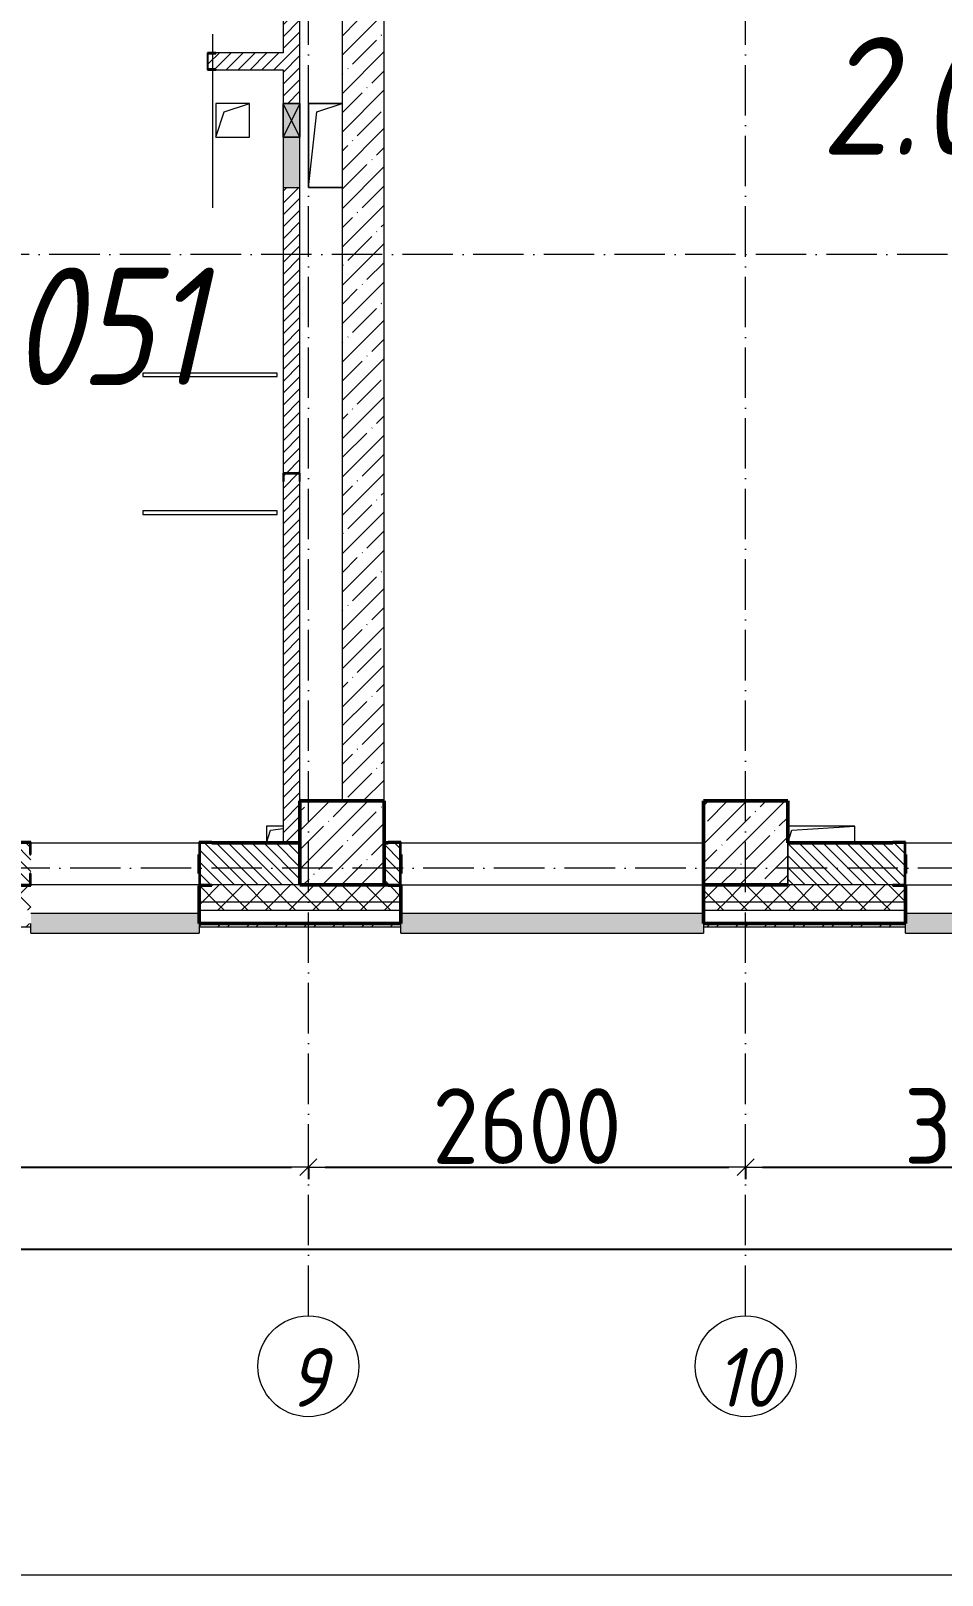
# Model space of a CAD drawing. Header units: millimetres. Extents: x -12989 to 629078, y -109036 to 555275.
# Drawn here: x 56060 to 61478, y 57688 to 66876 of the extents above; entities that cross this region are included whole.
import ezdxf

# ---------------------------------------------------------------- set-up
doc = ezdxf.new("R2010")
doc.units = ezdxf.units.MM
doc.linetypes.add('200_ШТРИХ_ш1п0_6_', pattern=[160, 100, -60])
doc.linetypes.add('50_200_ШТРИХ_1Т_ш5_п1_п1_', pattern=[700, 500, -100, 0, -100])
for name, color, linetype, lineweight in [('A-____-____-DIMS', 7, 'Continuous', 9), ('A-DETL-GENF-OTLN', 7, 'Continuous', 9), ('A-FLOR-____-OTLN', 7, 'Continuous', 9), ('A-GENM-____-MCUT', 7, 'Continuous', 25), ('A-GENM-____-OTLN', 7, 'Continuous', 9), ('A-GENM-____-OTLN-1', 7, 'Continuous', 25), ('A-GLAZ-____-OTLN', 7, 'Continuous', 9), ('A-WALL-____-MCUT-1', 7, 'Continuous', 9), ('A-WALL-____-MCUT-2', 7, 'Continuous', 50), ('A-WALL-____-MCUT-3', 7, 'Continuous', 9), ('A-WALL-____-OTLN', 7, 'Continuous', 9), ('A-WALL-____-PATT-1', 7, 'Continuous', 9), ('A-WALL-FNSH-MCUT-1', 7, 'Continuous', 9), ('S-COLS-____-MCUT', 7, 'Continuous', 50), ('S-COLS-____-OTLN', 7, 'Continuous', 9), ('S-GRID-____-IDEN', 7, 'Continuous', 9), ('S-GRID-____-OTLN-1', 7, '50_200_ШТРИХ_1Т_ш5_п1_п1_', 9), ('Марки помещений', 7, 'Continuous', 9)]:
    doc.layers.add(name, color=color, linetype=linetype, lineweight=lineweight)
for name, color, linetype, lineweight, true_color in [('A-DETL-GENF-OTLN-4', 9, '200_ШТРИХ_ш1п0_6_', 9, 0x808080), ('A-DETL-GENF-OTLN-5', 7, 'Continuous', 5, 0xc0c0c0), ('A-GLAZ-____-OTLN-1', 7, 'Continuous', 9, 0xc0c0c0)]:
    doc.layers.add(name, color=color, linetype=linetype, lineweight=lineweight, true_color=true_color)
doc.styles.add('ISOCPEUR_I', font='isocpeui.ttf', dxfattribs={"width": 0.9, "height": 2.5})
doc.styles.add('ISOCPEUR_I_3', font='isocpeui.ttf', dxfattribs={"width": 0.85, "height": 2.2})
doc.styles.add('СПДС', font='isocpeur.ttf', dxfattribs={"width": 0.9})
doc.dimstyles.new('Размера А3', dxfattribs={"dimtxt": 200, "dimasz": 100, "dimexe": 70, "dimexo": 100, "dimgap": 20, "dimtad": 1, "dimdec": 0, "dimrnd": 10, "dimzin": 0, "dimdsep": 46, "dimtxsty": 'СПДС', "dimblk": 'ARROWHEAD_6', "dimcen": 1, "dimclrd": 256, "dimclre": 256, "dimclrt": 256, "dimazin": 0, "dimtfac": 1, "dimtdec": 0, "dimtmove": 2, "dimatfit": 3, "dimfxl": 1, "dimtolj": 1, "dimtzin": 0, "dimarcsym": 0})
pattern_1 = [(45, (43259.71, 63713.66), (-114.0493, 114.0493), []), (45, (43373.76, 63713.66), (-114.0493, 114.0493), [201.612, -40.322, 3.353, -36.97])]
pattern_2 = [(45, (43259.71, 63713.66), (-70.71068, 70.71068), []), (135, (43259.71, 63713.66), (-70.71068, -70.71068), [])]
pattern_3 = [(135, (43259.71, 63713.66), (-35.35534, -35.35534), [])]
pattern_4 = [(45, (43259.71, 63713.66), (-35.35534, 35.35534), [])]

# ---------------------------------------------------------------- blocks, each defined once
blk = doc.blocks.new('BSC_Колонна _Прямоугольная - 500х500-V130-АР1_План отверстий 2 этажа в осях 1-64_А-ГГ')
at = {"layer": 'S-COLS-____-OTLN'}
h = blk.add_hatch(dxfattribs=at)
h.set_pattern_fill('FP_160', color=256, style=0, pattern_type=2)
h.set_pattern_definition([(45, (-14650, 1668.96), (-114.0493, 114.0493), []), (45, (-14535.95, 1668.96), (-114.0493, 114.0493), [201.612, -40.322, 3.353, -36.97])])
h.paths.add_polyline_path([(-250, -250), (250, -250), (250, 250), (-250, 250), (-250, -175.1)], flags=0)
at = {"layer": 'S-COLS-____-MCUT'}
for p, q in [((250, 250), (-250, 250)), ((-250, 250), (-250, -250)), ((250, -250), (250, 250)), ((-250, -250), (250, -250))]:
    blk.add_line(p, q, dxfattribs=at)
blk = doc.blocks.new('Фахверк_СКБ_Уголок - 250_2700-27497298-АР1_План отверстий 2 этажа в осях 1-64_А-ГГ')
at = {"layer": 'A-GENM-____-MCUT'}
for p, q in [((200, 181), (125, 181)), ((125, 181), (125, 106)), ((125, 106), (131, 106)), ((131, 106), (131, 175)), ((131, 175), (200, 175)), ((200, 175), (200, 181)), ((131, -6), (125, -6)), ((125, -6), (125, -81)), ((125, -81), (200, -81)), ((131, -75), (131, -6)), ((200, -75), (131, -75)), ((200, -81), (200, -75))]:
    blk.add_line(p, q, dxfattribs=at)
blk = doc.blocks.new('Фахверк_СКБ_Уголок - 250_2700_1-27501432-АР1_План отверстий 2 этажа в осях 1-64_А-ГГ')
at = {"layer": 'A-GENM-____-MCUT'}
for p, q in [((200, 181), (125, 181)), ((125, 181), (125, 106)), ((125, 106), (131, 106)), ((131, 106), (131, 175)), ((131, 175), (200, 175)), ((200, 175), (200, 181)), ((131, -6), (125, -6)), ((125, -6), (125, -81)), ((125, -81), (200, -81)), ((131, -75), (131, -6)), ((200, -75), (131, -75)), ((200, -81), (200, -75))]:
    blk.add_line(p, q, dxfattribs=at)
blk = doc.blocks.new('154_Фахверк_СКБ_Швеллер - Тип_100_3960-28331862-АР1_План отверстий 2 этажа в осях 1-64_А-ГГ')
at = {"layer": 'A-GENM-____-MCUT'}
for p, q in [((175, 50), (125, 50)), ((125, 50), (125, -50)), ((128, 47), (175, 47)), ((128, -47), (128, 47)), ((175, 47), (175, 50)), ((125, -50), (175, -50)), ((175, -47), (128, -47)), ((175, -50), (175, -47))]:
    blk.add_line(p, q, dxfattribs=at)
blk = doc.blocks.new('AR_Отверстие Ниша - Лючок-32406028-АР1_План отверстий 2 этажа в осях 1-64_А-ГГ')
at = {"layer": 'A-GLAZ-____-OTLN'}
blk.add_hatch(color=256, dxfattribs=at).paths.add_polyline_path([(250, 50), (-50, 50), (-50, -50), (250, -50)], flags=0)
for p, q in [((250, 50), (-50, 50)), ((250, -50), (250, 50)), ((-50, -50), (250, -50))]:
    blk.add_line(p, q, dxfattribs=at)
blk = doc.blocks.new('AR_Отверстие прямоугольное _в стене_ - AR_Отверстие прямоугольное _в стене__ВК-32405997-АР1_План отверстий 2 этажа в осях 1-64_А-ГГ')
at = {"layer": 'A-GLAZ-____-OTLN'}
blk.add_hatch(color=256, dxfattribs=at).paths.add_polyline_path([(100, 50), (-100, 50), (-100, -50), (100, -50)], flags=0)
at = {"layer": 'A-DETL-GENF-OTLN'}
for p, q in [((-100, -50), (-100, 50)), ((-100, 50), (100, 50)), ((100, 50), (-100, -50)), ((-100, 50), (100, -50)), ((100, 50), (-100, 50)), ((-100, 50), (-100, -50)), ((100, 50), (100, -50)), ((100, -50), (100, 50)), ((100, -50), (-100, -50)), ((-100, -50), (100, -50))]:
    blk.add_line(p, q, dxfattribs=at)
blk = doc.blocks.new('AR_Отверстие прямоугольное _в плите_ - AR_Отверстие прямоугольное _в плите_-30459207-АР1_План отверстий 2 этажа в осях 1-64_А-ГГ')
at = {"layer": 'A-GENM-____-OTLN'}
for p, q in [((100, 100), (-100, 100)), ((-100, 100), (-100, -100)), ((-50, 50), (100, 100)), ((100, -100), (100, 100)), ((-100, -100), (-50, 50)), ((-100, -100), (100, -100))]:
    blk.add_line(p, q, dxfattribs=at)
blk = doc.blocks.new('AR_Отверстие прямоугольное _в плите_ - AR_Отверстие прямоугольное _в плите_-V152-АР1_План отверстий 2 этажа в осях 1-64_А-ГГ')
at = {"layer": 'A-GENM-____-OTLN'}
for p, q in [((100, 250), (-100, 250)), ((-100, 250), (-100, -250)), ((-100, -250), (-50, 200)), ((-50, 200), (100, 250)), ((-100, -250), (100, -250))]:
    blk.add_line(p, q, dxfattribs=at)
blk = doc.blocks.new('AR_Отверстие прямоугольное _в плите_ - AR_Отверстие прямоугольное _в плите_-V160-АР1_План отверстий 2 этажа в осях 1-64_А-ГГ')
at = {"layer": 'A-GENM-____-OTLN'}
for p, q in [((0, 50), (-100, 50)), ((-100, 50), (-100, -50)), ((-100, -50), (-75, 25)), ((-75, 25), (0, 35.7))]:
    blk.add_line(p, q, dxfattribs=at)
blk = doc.blocks.new('AR_Отверстие прямоугольное _в плите_ - AR_Отверстие прямоугольное _в плите_-30511394-АР1_План отверстий 2 этажа в осях 1-64_А-ГГ')
at = {"layer": 'A-GENM-____-OTLN'}
for p, q in [((200, 50), (-200, 50)), ((-200, -50), (-175, 25)), ((-175, 25), (200, 50)), ((200, -50), (200, 50))]:
    blk.add_line(p, q, dxfattribs=at)
blk = doc.blocks.new('Отлив_СКБ - Отлив витража_120_НВФ-V194-АР1_План отверстий 2 этажа в осях 1-64_А-ГГ')
at = {"layer": 'A-GLAZ-____-OTLN-1'}
for points in [[(1800, -2), (1800, 0), (0, 0), (0, -2), (1544.5, -2)], [(1544.5, -120), (1800, -120), (1800, -2), (0, -2), (0, -120)]]:
    blk.add_hatch(color=256, dxfattribs=at).paths.add_polyline_path(points, flags=0)
at = {"layer": 'A-GLAZ-____-OTLN'}
for p, q in [((0, 0), (1800, 0)), ((1800, -2), (0, -2)), ((0, -120), (0, -83)), ((1800, -83), (1800, -120)), ((0, -120), (1800, -120))]:
    blk.add_line(p, q, dxfattribs=at)
blk = doc.blocks.new('Отлив_СКБ - Отлив витража_120_НВФ-31885283-АР1_План отверстий 2 этажа в осях 1-64_А-ГГ')
at = {"layer": 'A-GLAZ-____-OTLN-1'}
for points in [[(0, -2), (1000, -2), (1000, 0), (0, 0)], [(0, -120), (1000, -120), (1000, -2), (0, -2), (0, -85.5)]]:
    blk.add_hatch(color=256, dxfattribs=at).paths.add_polyline_path(points, flags=0)
at = {"layer": 'A-GLAZ-____-OTLN'}
for p, q in [((0, 0), (1000, 0)), ((1000, -2), (0, -2)), ((0, -120), (0, -83)), ((1000, -83), (1000, -120)), ((0, -120), (1000, -120))]:
    blk.add_line(p, q, dxfattribs=at)
blk = doc.blocks.new('DET_L_Имитация разреза_ISO2-5 - Влево-29864020-АР1_План отверстий 2 этажа в осях 1-64_А-ГГ')
at = {"layer": 'A-DETL-GENF-OTLN-5'}
blk.add_line((143.1, 0), (1176.9, 0), dxfattribs=at)
blk = doc.blocks.new('Ось сетки - Круг_Ø6_00__ISO-2_5_0_9K_-25732049-АР1_План отверстий 2 этажа в осях 1-64_А-ГГ')
at = {"layer": 'S-GRID-____-IDEN'}
blk.add_circle((0, 0), 3, dxfattribs=at)
blk = doc.blocks.new('ARROWHEAD_6')
at = {"color": 0, "linetype": 'Continuous'}
for p, q in [((0, 0), (-1, 0)), ((-0.5, -0.5), (0.5, 0.5))]:
    blk.add_line(p, q, dxfattribs=at)
blk = doc.blocks.new('*D2664')
at = {"layer": 'A-____-____-DIMS', "lineweight": -2, "transparency": 16777216}
for p, q in [((-5741.7, 455423.5), (-5741.7, 455347.4)), ((-5641.7, 455417.4), (-1241.7, 455417.4)), ((-1141.7, 455423.5), (-1141.7, 455347.4))]:
    blk.add_line(p, q, dxfattribs=at)
at = {"layer": 'Defpoints', "color": 0, "transparency": 16777216}
for p in [(-5741.7, 455523.5), (-1141.7, 455523.5), (-1141.7, 455417.4)]:
    blk.add_point(p, dxfattribs=at)
at = {"layer": 'A-____-____-DIMS', "lineweight": -2, "transparency": 16777216, "xscale": 100, "yscale": 100, "zscale": 100, "rotation": 180}
blk.add_blockref('ARROWHEAD_6', (-5741.7, 455417.4), dxfattribs=at)
at = {"layer": 'A-____-____-DIMS', "lineweight": -2, "transparency": 16777216, "xscale": 100, "yscale": 100, "zscale": 100}
blk.add_blockref('ARROWHEAD_6', (-1141.7, 455417.4), dxfattribs=at)
at = {"layer": 'A-____-____-DIMS', "transparency": 16777216, "insert": (-3441.7, 455662.4), "char_height": 450, "attachment_point": 5, "style": 'СПДС'}
blk.add_mtext('\\A1;4600', dxfattribs=at)
blk = doc.blocks.new('*D2665')
at = {"layer": 'A-____-____-DIMS', "lineweight": -2, "transparency": 16777216}
for p, q in [((-1141.7, 455423.5), (-1141.7, 455347.4)), ((-1041.7, 455417.4), (1358.3, 455417.4)), ((1458.3, 455423.5), (1458.3, 455347.4))]:
    blk.add_line(p, q, dxfattribs=at)
at = {"layer": 'Defpoints', "color": 0, "transparency": 16777216}
for p in [(-1141.7, 455523.5), (1458.3, 455523.5), (1458.3, 455417.4)]:
    blk.add_point(p, dxfattribs=at)
at = {"layer": 'A-____-____-DIMS', "lineweight": -2, "transparency": 16777216, "xscale": 100, "yscale": 100, "zscale": 100, "rotation": 180}
blk.add_blockref('ARROWHEAD_6', (-1141.7, 455417.4), dxfattribs=at)
at = {"layer": 'A-____-____-DIMS', "lineweight": -2, "transparency": 16777216, "xscale": 100, "yscale": 100, "zscale": 100}
blk.add_blockref('ARROWHEAD_6', (1458.3, 455417.4), dxfattribs=at)
at = {"layer": 'A-____-____-DIMS', "transparency": 16777216, "insert": (158.3, 455662.4), "char_height": 450, "attachment_point": 5, "style": 'СПДС'}
blk.add_mtext('\\A1;2600', dxfattribs=at)
blk = doc.blocks.new('*D2666')
at = {"layer": 'A-____-____-DIMS', "lineweight": -2, "transparency": 16777216}
for p, q in [((1458.3, 455423.5), (1458.3, 455347.4)), ((1558.3, 455417.4), (4358.3, 455417.4)), ((4458.3, 455423.5), (4458.3, 455347.4))]:
    blk.add_line(p, q, dxfattribs=at)
at = {"layer": 'Defpoints', "color": 0, "transparency": 16777216}
for p in [(1458.3, 455523.5), (4458.3, 455523.5), (4458.3, 455417.4)]:
    blk.add_point(p, dxfattribs=at)
at = {"layer": 'A-____-____-DIMS', "lineweight": -2, "transparency": 16777216, "xscale": 100, "yscale": 100, "zscale": 100, "rotation": 180}
blk.add_blockref('ARROWHEAD_6', (1458.3, 455417.4), dxfattribs=at)
at = {"layer": 'A-____-____-DIMS', "lineweight": -2, "transparency": 16777216, "xscale": 100, "yscale": 100, "zscale": 100}
blk.add_blockref('ARROWHEAD_6', (4458.3, 455417.4), dxfattribs=at)
at = {"layer": 'A-____-____-DIMS', "transparency": 16777216, "insert": (2958.3, 455662.4), "char_height": 450, "attachment_point": 5, "style": 'СПДС'}
blk.add_mtext('\\A1;3000', dxfattribs=at)
blk = doc.blocks.new('*D2691')
at = {"layer": 'A-____-____-DIMS', "lineweight": -2, "transparency": 16777216}
for p, q in [((-17941.7, 454935.3), (-17941.7, 454859.2)), ((-17841.7, 454929.2), (85458.3, 454929.2)), ((85558.3, 454935.3), (85558.3, 454859.2))]:
    blk.add_line(p, q, dxfattribs=at)
at = {"layer": 'Defpoints', "color": 0, "transparency": 16777216}
for p in [(-17941.7, 455035.3), (85558.3, 455035.3), (85558.3, 454929.2)]:
    blk.add_point(p, dxfattribs=at)
at = {"layer": 'A-____-____-DIMS', "lineweight": -2, "transparency": 16777216, "xscale": 100, "yscale": 100, "zscale": 100, "rotation": 180}
blk.add_blockref('ARROWHEAD_6', (-17941.7, 454929.2), dxfattribs=at)
at = {"layer": 'A-____-____-DIMS', "lineweight": -2, "transparency": 16777216, "xscale": 100, "yscale": 100, "zscale": 100}
blk.add_blockref('ARROWHEAD_6', (85558.3, 454929.2), dxfattribs=at)
at = {"layer": 'A-____-____-DIMS', "transparency": 16777216, "insert": (33808.3, 455174.2), "char_height": 450, "attachment_point": 5, "style": 'СПДС'}
blk.add_mtext('\\A1;103500', dxfattribs=at)
blk = doc.blocks.new('2этаж')
at = {"layer": 'S-GRID-____-OTLN-1', "color": 251, "ltscale": 0.6, "true_color": 0x636466}
for p, q in [((-1141.7, 454533.3), (-1141.7, 508896.9)), ((1458.3, 454533.3), (1458.3, 508896.9)), ((88359, 460847), (-20260.4, 460847)), ((88482.7, 457197), (-20260.4, 457197))]:
    blk.add_line(p, q, dxfattribs=at)
at = {"layer": 'S-GRID-____-IDEN', "char_height": 350, "attachment_point": 1, "style": 'ISOCPEUR_I'}
for s, insert, width in [('\\fISOCPEUR|b0|i1|c204|p34|;\\W.9;9', (-1263.3, 454342.1), 202.025), ('10', (1277.3, 454342.1), 346.329)]:
    blk.add_mtext(s, dxfattribs=dict(at, insert=insert, width=width))
at = {"layer": 'A-____-____-DIMS'}
for base, p1, p2, picture, middle in [((-1141.7, 455417.4), (-5741.7, 455523.5), (-1141.7, 455523.5), '*D2664', (-3441.7, 455662.4)), ((1458.3, 455417.4), (-1141.7, 455523.5), (1458.3, 455523.5), '*D2665', (158.3, 455662.4)), ((4458.3, 455417.4), (1458.3, 455523.5), (4458.3, 455523.5), '*D2666', (2958.3, 455662.4)), ((85558.3, 454929.2), (-17941.7, 455035.3), (85558.3, 455035.3), '*D2691', (33808.3, 455174.2))]:
    dim = blk.add_linear_dim(base=base, p1=p1, p2=p2, dimstyle='Размера А3', override={"dimtxt": 450}, dxfattribs=at)
    dim.commit()
    dim.dimension.update_dxf_attribs({"geometry": picture, "text_midpoint": middle})

msp = doc.modelspace()

# ---------------------------------------------------------------- hatches: boundary and pattern name
at = {"layer": 'A-WALL-____-PATT-1'}
h = msp.add_hatch(dxfattribs=at)
h.set_pattern_fill('FP_5', color=256, style=0, pattern_type=2)
h.set_pattern_definition(pattern_4)
h.paths.add_polyline_path([(57559.7115, 62044.7006), (57659.7115, 62044.7006), (57659.7115, 64194.7006), (57656.7115, 64194.7006), (57656.7115, 64241.7006), (57562.7115, 64241.7006), (57562.7115, 64194.7006), (57559.7115, 64194.7006), (57559.7115, 62294.7006)], flags=0)
h.paths.add_polyline_path([(57659.7115, 64244.7006), (57659.7115, 65944.7006), (57559.7115, 65944.7006), (57559.7115, 64244.7006), (57656.7115, 64244.7006)], flags=0)
h.paths.add_polyline_path([(57659.7115, 66444.7006), (57659.7115, 68044.7006), (57559.7115, 68044.7006), (57559.7115, 66444.7006), (57564.0593, 66444.7006)], flags=0)
h.paths.add_polyline_path([(57613.9488, 68244.7006), (57659.7115, 68244.7006), (57659.7115, 68694.7006), (57559.7115, 68694.7006), (57559.7115, 68244.7006), (57612.343, 68244.7006)], flags=0)
h.paths.add_polyline_path([(57659.7115, 68994.7006), (57659.7115, 69594.7006), (57559.7115, 69594.7006), (57559.7115, 68994.7006), (57639.3725, 68994.7006)], flags=0)
h = msp.add_hatch(dxfattribs=at)
h.set_pattern_fill('FP_25', color=256, style=0, pattern_type=2)
h.set_pattern_definition(pattern_1)
h.paths.add_polyline_path([(57909.7115, 62294.7006), (58159.7115, 62294.7006), (58159.7115, 69294.7006), (57909.7115, 69294.7006), (57909.7115, 62729.5792)], flags=0)
h = msp.add_hatch(dxfattribs=at)
h.set_pattern_fill('FP_5', color=256, style=0, pattern_type=2)
h.set_pattern_definition(pattern_4)
h.paths.add_polyline_path([(57559.7115, 66644.7006), (57559.7115, 66744.7006), (57159.7115, 66744.7006), (57159.7115, 66741.7006), (57112.7115, 66741.7006), (57112.7115, 66647.7006), (57159.7115, 66647.7006), (57159.7115, 66644.7006), (57385.7362, 66644.7006)], flags=0)
h = msp.add_hatch(dxfattribs=at)
h.set_pattern_fill('FP_6', color=256, style=0, pattern_type=2)
h.set_pattern_definition(pattern_3)
h.paths.add_polyline_path([(55984.7115, 61794.7006), (56053.7115, 61795.4901), (56053.7115, 61863.7006), (56059.7115, 61863.7006), (56059.7115, 61975.7006), (56053.7115, 61975.7006), (56053.7115, 62044.7006), (54159.7115, 62044.7006), (54159.7115, 61794.7006), (55618.2719, 61794.7006)], flags=0)
h.paths.add_polyline_path([(57134.7115, 61794.7006), (57659.7115, 61794.7006), (57659.7115, 62044.7006), (57065.7115, 62044.7006), (57065.7115, 61975.7006), (57059.7115, 61975.7006), (57059.7115, 61863.7006), (57065.7115, 61863.7006), (57065.7115, 61794.7006)], flags=0)
h = msp.add_hatch(dxfattribs=at)
h.set_pattern_fill('FP_6', color=256, style=0, pattern_type=2)
h.set_pattern_definition(pattern_3)
h.paths.add_polyline_path([(58184.7115, 61794.7006), (58253.7115, 61794.7006), (58253.7115, 61863.7006), (58259.7115, 61863.7006), (58259.7115, 61975.7006), (58253.7115, 61975.7006), (58253.7115, 62044.7006), (58159.7115, 62044.7006), (58159.7115, 61794.7006)], flags=0)
h = msp.add_hatch(dxfattribs=at)
h.set_pattern_fill('FP_6', color=256, style=0, pattern_type=2)
h.set_pattern_definition(pattern_3)
h.paths.add_polyline_path([(61253.7115, 61794.7006), (61253.7115, 61863.7006), (61259.7115, 61863.7006), (61259.7115, 61975.7006), (61253.7115, 61975.7006), (61253.7115, 62044.7006), (60559.7115, 62044.7006), (60559.7115, 61794.7006), (61184.7115, 61794.7006)], flags=0)
h = msp.add_hatch(dxfattribs=at)
h.set_pattern_fill('FP_1', color=256, style=0, pattern_type=2)
h.set_pattern_definition(pattern_2)
h.paths.add_polyline_path([(144509.7115, 61694.7006), (144509.7115, 61794.7006), (135484.7115, 61794.7006), (135484.7115, 61788.7006), (135409.7115, 61788.7006), (135409.7115, 61694.7006), (144009.7115, 61694.7006)], flags=0)
h.paths.add_polyline_path([(133609.7115, 61694.7006), (133609.7115, 61788.7006), (133534.7115, 61788.7006), (133534.7115, 61794.7006), (125659.7115, 61794.7006), (125659.7115, 61694.7006), (133386.7005, 61694.7006)], flags=0)
h.paths.add_polyline_path([(124159.7115, 61694.7006), (124659.7115, 61694.7006), (124659.7115, 61794.7006), (123534.7115, 61794.7006), (123534.7115, 61788.7006), (123459.7115, 61788.7006), (123459.7115, 61694.7006), (123534.7115, 61694.7006)], flags=0)
h.paths.add_polyline_path([(114259.7115, 61694.7006), (115659.7115, 61694.7006), (115659.7115, 61794.7006), (114334.7115, 61794.7006), (114334.7115, 61788.7006), (114259.7115, 61788.7006)], flags=0)
h.paths.add_polyline_path([(112109.7115, 61694.7006), (112459.7115, 61694.7006), (112459.7115, 61788.7006), (112384.7115, 61788.7006), (112384.7115, 61794.7006), (111334.7115, 61794.7006), (111334.7115, 61788.7006), (111259.7115, 61788.7006), (111259.7115, 61694.7006), (111609.7115, 61694.7006)], flags=0)
h.paths.add_polyline_path([(109459.4083, 61694.7006), (109459.4083, 61788.7006), (109384.7115, 61788.7006), (109384.7115, 61794.7006), (108334.7115, 61794.7006), (108334.7115, 61788.7006), (108259.7115, 61788.7006), (108259.7115, 61694.7006), (108642.2005, 61694.7006)], flags=0)
h.paths.add_polyline_path([(106459.7115, 61694.7006), (106459.7115, 61788.7006), (106384.7115, 61788.7006), (106384.7115, 61794.7006), (105334.7115, 61794.7006), (105334.7115, 61788.7006), (105259.7115, 61788.7006), (105259.7115, 61694.7006), (105991.0041, 61694.7006)], flags=0)
h.paths.add_polyline_path([(102609.7115, 61694.7006), (103459.7115, 61694.7006), (103459.7115, 61788.7006), (103384.7115, 61788.7006), (103384.7115, 61794.7006), (102334.7115, 61794.7006), (102334.7115, 61788.7006), (102259.7115, 61788.7006), (102259.701, 61694.7006), (102456.0755, 61694.7006)], flags=0)
h.paths.add_polyline_path([(97153.6826, 61694.7006), (97459.701, 61694.7006), (97459.701, 61788.7006), (97384.7115, 61788.7006), (97384.7115, 61794.7006), (96334.7115, 61794.7006), (96334.7115, 61788.7006), (96259.7115, 61788.7006), (96259.7062, 61694.7006), (97109.7115, 61694.7006)], flags=0)
h.paths.add_polyline_path([(93259.7115, 61694.7006), (94459.7062, 61694.7006), (94459.7062, 61788.7006), (94384.7115, 61788.7006), (94384.7115, 61794.7006), (93334.7115, 61794.7006), (93334.7115, 61788.7006), (93259.7115, 61788.7006)], flags=0)
h.paths.add_polyline_path([(90967.5576, 61694.7006), (91459.7115, 61694.7006), (91459.7115, 61788.7006), (91384.7115, 61788.7006), (91384.7115, 61794.7006), (90334.7115, 61794.7006), (90334.7115, 61788.7006), (90259.7115, 61788.7006), (90259.7115, 61694.7006), (90334.7115, 61694.7006)], flags=0)
h.paths.add_polyline_path([(88316.3612, 61694.7006), (88459.7115, 61694.7006), (88459.7115, 61788.7006), (88384.7115, 61788.7006), (88384.7115, 61794.7006), (87334.7115, 61794.7006), (87334.7115, 61788.7006), (87259.7115, 61788.7006), (87259.7115, 61694.7006), (88109.7115, 61694.7006)], flags=0)
h.paths.add_polyline_path([(85459.7115, 61694.7006), (85459.7115, 61788.7006), (85384.7115, 61788.7006), (85384.7115, 61794.7006), (84334.7115, 61794.7006), (84334.7115, 61788.7006), (84259.7115, 61788.7006), (84259.7115, 61694.7006), (85384.7115, 61694.7006)], flags=0)
h.paths.add_polyline_path([(82459.7115, 61694.7006), (82459.7115, 61788.7006), (82384.7115, 61789.3435), (82384.7115, 61794.7006), (81059.7115, 61794.7006), (81059.7115, 61694.7006), (82453.7115, 61694.7006)], flags=0)
h.paths.add_polyline_path([(78059.7115, 61694.7006), (79259.7115, 61694.7006), (79259.7115, 61788.7006), (79184.7115, 61788.7006), (79184.7115, 61794.7006), (78059.7115, 61794.7006)], flags=0)
h.paths.add_polyline_path([(76253.7115, 61694.7006), (76259.7115, 61694.7006), (76259.7115, 61788.7006), (76184.7115, 61788.7006), (76184.7115, 61794.7006), (75134.7115, 61794.7006), (75134.7115, 61788.7006), (75059.7115, 61788.7006), (75060.3791, 61694.7006), (76184.7115, 61694.7006)], flags=0)
h.paths.add_polyline_path([(73184.7115, 61694.7006), (73259.7115, 61694.7006), (73259.7115, 61788.7006), (73184.7115, 61788.7006), (73184.7115, 61794.7006), (72059.7115, 61794.7006), (72059.7115, 61694.7006), (72559.7115, 61694.7006)], flags=0)
h.paths.add_polyline_path([(69559.7115, 61694.7006), (70259.7115, 61694.7006), (70259.7115, 61788.7006), (70184.7115, 61788.7006), (70184.7115, 61794.7006), (69059.7115, 61794.7006), (69059.7115, 61694.7006)], flags=0)
h.paths.add_polyline_path([(67259.7115, 61694.7006), (67259.7115, 61788.7006), (67184.7115, 61788.7006), (67184.7115, 61794.7006), (66134.7115, 61794.7006), (66134.7115, 61788.7006), (66059.7115, 61788.7006), (66059.7115, 61694.7006), (66223.0576, 61694.7006)], flags=0)
h.paths.add_polyline_path([(64184.7115, 61694.7006), (64259.7115, 61694.7006), (64259.7115, 61788.7006), (64184.7115, 61788.7006), (64184.7115, 61794.7006), (63059.7115, 61794.7006), (63059.7115, 61694.7006), (63571.8612, 61694.7006)], flags=0)
h.paths.add_polyline_path([(60059.7115, 61694.7006), (61259.7115, 61694.7006), (61259.7115, 61788.7006), (61184.7115, 61788.7006), (61184.7115, 61794.7006), (60059.7115, 61794.7006)], flags=0)
h.paths.add_polyline_path([(58259.7115, 61694.7006), (58259.7115, 61788.7006), (58184.7115, 61788.7006), (58184.7115, 61794.7006), (57134.7115, 61794.7006), (57134.7115, 61788.7006), (57059.7115, 61788.7006), (57059.7115, 61694.7006), (58159.7115, 61694.7006)], flags=0)
h.paths.add_polyline_path([(56059.7115, 61694.7006), (56059.7115, 61788.7006), (55984.7115, 61788.7006), (55984.7115, 61794.7006), (50734.7115, 61794.7006), (50734.7115, 61788.7006), (50659.7115, 61788.7006), (50659.7115, 61694.7006), (55618.2719, 61694.7006)], flags=0)
h.paths.add_polyline_path([(48559.7115, 61694.7006), (49659.7115, 61694.7006), (49659.7115, 61788.7006), (49584.7115, 61788.7006), (49584.7115, 61794.7006), (40809.7115, 61794.7006), (40809.7115, 61694.7006), (48548.4147, 61694.7006)], flags=0)
h = msp.add_hatch(dxfattribs=at)
h.set_pattern_fill('FP_1', color=256, style=0, pattern_type=2)
h.set_pattern_definition(pattern_2)
h.paths.add_polyline_path([(144509.7115, 61644.7006), (144609.7115, 61644.7006), (144609.7115, 61694.7006), (135409.7115, 61694.7006), (135409.7115, 61644.7006), (143991.4863, 61644.7006)], flags=0)
h.paths.add_polyline_path([(132502.9684, 61644.7006), (133609.7115, 61644.7006), (133609.7115, 61694.7006), (125659.7115, 61694.7006), (125659.7115, 61644.7006), (131619.2363, 61644.7006)], flags=0)
h.paths.add_polyline_path([(123459.7115, 61644.7006), (124659.7115, 61644.7006), (124659.7115, 61694.7006), (123459.7115, 61694.7006)], flags=0)
h.paths.add_polyline_path([(115659.7115, 61644.7006), (115659.7115, 61694.7006), (114259.7115, 61694.7006), (114259.7115, 61644.7006), (114828.3255, 61644.7006)], flags=0)
h.paths.add_polyline_path([(112459.7115, 61644.7006), (112459.7115, 61694.7006), (111259.7115, 61694.7006), (111259.7115, 61644.7006), (112177.1291, 61644.7006)], flags=0)
h.paths.add_polyline_path([(108642.2005, 61644.7006), (109459.4083, 61644.7006), (109459.4083, 61694.7006), (108259.7115, 61694.7006), (108259.7115, 61644.7006)], flags=0)
h.paths.add_polyline_path([(106459.7115, 61644.7006), (106459.7115, 61694.7006), (105259.7115, 61694.7006), (105259.7115, 61644.7006), (105991.0041, 61644.7006)], flags=0)
h.paths.add_polyline_path([(103339.8077, 61644.7006), (103459.7115, 61644.7006), (103459.7115, 61694.7006), (102259.701, 61694.7006), (102259.701, 61644.7006), (102456.0755, 61644.7006)], flags=0)
h.paths.add_polyline_path([(97459.701, 61644.7006), (97459.701, 61694.7006), (96259.7062, 61694.7006), (96259.7062, 61644.7006), (97153.6826, 61644.7006)], flags=0)
h.paths.add_polyline_path([(94459.7062, 61644.7006), (94459.7062, 61694.7006), (93259.7115, 61694.7006), (93259.7115, 61644.7006), (93618.7541, 61644.7006)], flags=0)
h.paths.add_polyline_path([(90259.7115, 61644.7006), (91459.7115, 61644.7006), (91459.7115, 61694.7006), (90259.7115, 61694.7006)], flags=0)
h.paths.add_polyline_path([(88316.3612, 61644.7006), (88459.7115, 61644.7006), (88459.7115, 61694.7006), (87259.7115, 61694.7006), (87259.7115, 61644.7006), (87432.6291, 61644.7006)], flags=0)
h.paths.add_polyline_path([(85459.7115, 61644.7006), (85459.7115, 61694.7006), (84259.7115, 61694.7006), (84259.7115, 61644.7006), (84781.4326, 61644.7006)], flags=0)
h.paths.add_polyline_path([(82130.2362, 61644.7006), (82459.7115, 61644.7006), (82459.7115, 61694.7006), (81059.7115, 61694.7006), (81059.7115, 61644.7006), (81246.5041, 61644.7006)], flags=0)
h.paths.add_polyline_path([(79259.7115, 61644.7006), (79259.7115, 61694.7006), (78059.7115, 61694.7006), (78059.7115, 61644.7006), (78595.3076, 61644.7006)], flags=0)
h.paths.add_polyline_path([(76259.7115, 61644.7006), (76259.7115, 61694.7006), (75059.7115, 61694.7006), (75060.3791, 61644.7006)], flags=0)
h.paths.add_polyline_path([(73259.7115, 61644.7006), (73259.7115, 61694.7006), (72059.7115, 61694.7006), (72059.7115, 61644.7006)], flags=0)
h.paths.add_polyline_path([(69059.7115, 61644.7006), (70259.7115, 61644.7006), (70259.7115, 61694.7006), (69059.7115, 61694.7006)], flags=0)
h.paths.add_polyline_path([(67259.7115, 61644.7006), (67259.7115, 61694.7006), (66059.7115, 61694.7006), (66059.7115, 61644.7006), (66223.0576, 61644.7006)], flags=0)
h.paths.add_polyline_path([(64259.7115, 61644.7006), (64259.7115, 61694.7006), (63059.7115, 61694.7006), (63059.7115, 61644.7006), (63571.8612, 61644.7006)], flags=0)
h.paths.add_polyline_path([(61259.7115, 61644.7006), (61259.7115, 61694.7006), (60059.7115, 61694.7006), (60059.7115, 61644.7006), (60920.6648, 61644.7006)], flags=0)
h.paths.add_polyline_path([(58259.7115, 61644.7006), (58259.7115, 61694.7006), (57059.7115, 61694.7006), (57059.7115, 61644.7006), (57385.7362, 61644.7006)], flags=0)
h.paths.add_polyline_path([(56059.7115, 61644.7006), (56059.7115, 61694.7006), (50659.7115, 61694.7006), (50659.7115, 61644.7006), (55618.2719, 61644.7006)], flags=0)
h.paths.add_polyline_path([(49659.7115, 61644.7006), (49659.7115, 61694.7006), (40709.7115, 61694.7006), (40709.7115, 61644.7006), (48548.4147, 61644.7006)], flags=0)
h = msp.add_hatch(dxfattribs=at)
h.set_pattern_fill('FP_3', color=256, style=0, pattern_type=2)
h.set_pattern_definition([(45, (43259.71, 63713.66), (-85.5366, 85.5366), []), (45, (43316.74, 63713.66), (-85.5366, 85.5366), [])])
h.paths.add_polyline_path([(81060.7115, 61544.7006), (81574.7115, 61544.7006), (81574.7115, 61564.7006), (81060.7115, 61564.7006)], flags=0)
h.paths.add_polyline_path([(78595.3076, 61544.7006), (79259.7115, 61544.7006), (79259.7115, 61564.7006), (78059.7115, 61564.7006), (78059.7115, 61544.7006)], flags=0)
h.paths.add_polyline_path([(76259.7115, 61544.7006), (76259.7115, 61564.7006), (75060.7115, 61564.7006), (75060.7115, 61544.7006)], flags=0)
h.paths.add_polyline_path([(73259.7115, 61544.7006), (73259.7115, 61564.7006), (72059.7115, 61564.7006), (72059.7115, 61544.7006)], flags=0)
h.paths.add_polyline_path([(69757.9862, 61544.7006), (70259.7115, 61544.7006), (70259.7115, 61564.7006), (69060.7115, 61564.7006), (69060.7115, 61544.7006)], flags=0)
h.paths.add_polyline_path([(67259.7115, 61544.7006), (67259.7115, 61564.7006), (66059.7115, 61564.7006), (66059.7115, 61544.7006), (66223.0576, 61544.7006)], flags=0)
h.paths.add_polyline_path([(63571.8612, 61544.7006), (64259.7115, 61544.7006), (64259.7115, 61564.7006), (63059.7115, 61564.7006), (63059.7115, 61544.7006)], flags=0)
h.paths.add_polyline_path([(60920.6648, 61544.7006), (61259.7115, 61544.7006), (61259.7115, 61564.7006), (60059.7115, 61564.7006), (60059.7115, 61544.7006)], flags=0)
h.paths.add_polyline_path([(57385.7362, 61544.7006), (58259.7115, 61544.7006), (58259.7115, 61564.7006), (57059.7115, 61564.7006), (57059.7115, 61544.7006)], flags=0)
h.paths.add_polyline_path([(55618.2719, 61544.7006), (56059.7115, 61544.7006), (56059.7115, 61564.7006), (50659.7115, 61564.7006), (50659.7115, 61544.7006), (53850.8076, 61544.7006)], flags=0)
h.paths.add_polyline_path([(48548.4147, 61544.7006), (49659.7115, 61544.7006), (49659.7115, 61564.7006), (40579.7115, 61564.7006), (40579.7115, 61544.7006), (46780.9505, 61544.7006)], flags=0)
at = {"layer": 'S-COLS-____-OTLN'}
h = msp.add_hatch(dxfattribs=at)
h.set_pattern_fill('FP_25', color=256, style=0, pattern_type=2)
h.set_pattern_definition(pattern_1)
h.paths.add_polyline_path([(60059.7115, 61794.7006), (60559.7115, 61794.7006), (60559.7115, 62294.7006), (60059.7115, 62294.7006)], flags=0)

# ---------------------------------------------------------------- linework, layer by layer
at = {"color": 1, "lineweight": 0}
msp.add_lwpolyline([(35696.9246, 156516.3825), (148932.9246, 156516.3825), (148932.9246, 57688.3825), (35696.9246, 57688.3825)], close=True, dxfattribs=at)
at = {"layer": 'A-FLOR-____-OTLN'}
for p, q in [((57709.7115, 66444.7006), (57909.7115, 66444.7006)), ((57709.7115, 65944.7006), (57709.7115, 66444.7006)), ((57909.7115, 65944.7006), (57709.7115, 65944.7006))]:
    msp.add_line(p, q, dxfattribs=at)
at = {"layer": 'A-WALL-____-MCUT-1'}
for p, q in [((57909.7115, 69294.7006), (57909.7115, 62294.7006)), ((58159.7115, 62294.7006), (58159.7115, 69294.7006))]:
    msp.add_line(p, q, dxfattribs=at)
at = {"layer": 'A-WALL-____-MCUT-2'}
for p, q in [((57659.7115, 62044.7006), (57134.7115, 62044.7006)), ((58184.7115, 62044.7006), (58159.7115, 62044.7006)), ((61184.7115, 62044.7006), (60559.7115, 62044.7006)), ((57059.7115, 61975.7006), (57059.7115, 61863.7006)), ((58259.7115, 61863.7006), (58259.7115, 61975.7006)), ((61259.7115, 61863.7006), (61259.7115, 61975.7006)), ((57059.7115, 61788.7006), (57059.7115, 61564.7006)), ((58184.7115, 61794.7006), (58159.7115, 61794.7006)), ((58259.7115, 61564.7006), (58259.7115, 61788.7006)), ((60559.7115, 61794.7006), (60059.7115, 61794.7006)), ((60059.7115, 61794.7006), (60059.7115, 61564.7006)), ((61259.7115, 61564.7006), (61259.7115, 61788.7006)), ((57059.7115, 61564.7006), (58259.7115, 61564.7006)), ((60059.7115, 61564.7006), (61259.7115, 61564.7006))]:
    msp.add_line(p, q, dxfattribs=at)
at = {"layer": 'A-WALL-____-MCUT-3'}
for p, q in [((60559.7115, 62044.7006), (60559.7115, 61794.7006)), ((57659.7115, 61794.7006), (57134.7115, 61794.7006)), ((61184.7115, 61794.7006), (60559.7115, 61794.7006)), ((57059.7115, 61694.7006), (58259.7115, 61694.7006)), ((60059.7115, 61694.7006), (61259.7115, 61694.7006)), ((57059.7115, 61644.7006), (58259.7115, 61644.7006)), ((60059.7115, 61644.7006), (61259.7115, 61644.7006))]:
    msp.add_line(p, q, dxfattribs=at)
at = {"layer": 'A-WALL-____-OTLN'}
for p, q in [((56059.7115, 62044.7006), (57059.7115, 62044.7006)), ((58259.7115, 62044.7006), (60059.7115, 62044.7006)), ((61259.7115, 62044.7006), (63059.7115, 62044.7006)), ((57059.7115, 61794.7006), (56059.7115, 61794.7006)), ((58259.7115, 61794.7006), (60059.7115, 61794.7006)), ((61259.7115, 61794.7006), (63059.7115, 61794.7006))]:
    msp.add_line(p, q, dxfattribs=at)
at = {"layer": 'A-WALL-FNSH-MCUT-1'}
for p, q in [((57559.7115, 68044.7006), (57559.7115, 66744.7006)), ((57659.7115, 66444.7006), (57659.7115, 68044.7006)), ((57559.7115, 66744.7006), (57159.7115, 66744.7006)), ((57159.7115, 66644.7006), (57559.7115, 66644.7006)), ((57559.7115, 66644.7006), (57559.7115, 66444.7006)), ((57559.7115, 65944.7006), (57559.7115, 64244.7006)), ((57659.7115, 64244.7006), (57659.7115, 65944.7006)), ((57524.7115, 64839.7006), (56724.7115, 64839.7006)), ((56724.7115, 64839.7006), (56724.7115, 64819.7006)), ((56724.7115, 64819.7006), (57524.7115, 64819.7006)), ((57524.7115, 64819.7006), (57524.7115, 64839.7006)), ((57559.7115, 64194.7006), (57559.7115, 62044.7006)), ((57659.7115, 62294.7006), (57659.7115, 64194.7006)), ((57524.7115, 64019.7006), (56724.7115, 64019.7006)), ((56724.7115, 64019.7006), (56724.7115, 63999.7006)), ((56724.7115, 63999.7006), (57524.7115, 63999.7006)), ((57524.7115, 63999.7006), (57524.7115, 64019.7006)), ((56059.7115, 61544.7006), (56059.7115, 61564.7006)), ((57059.7115, 61564.7006), (57059.7115, 61544.7006)), ((58259.7115, 61544.7006), (58259.7115, 61564.7006)), ((60059.7115, 61564.7006), (60059.7115, 61544.7006)), ((61259.7115, 61544.7006), (61259.7115, 61564.7006)), ((50659.7115, 61544.7006), (56059.7115, 61544.7006)), ((57059.7115, 61544.7006), (58259.7115, 61544.7006)), ((60059.7115, 61544.7006), (61259.7115, 61544.7006))]:
    msp.add_line(p, q, dxfattribs=at)
at = {"layer": 'S-COLS-____-MCUT'}
for p, q in [((60559.7115, 62294.7006), (60059.7115, 62294.7006)), ((60059.7115, 62294.7006), (60059.7115, 61794.7006)), ((60559.7115, 62044.7006), (60559.7115, 62294.7006)), ((60059.7115, 61794.7006), (60559.7115, 61794.7006))]:
    msp.add_line(p, q, dxfattribs=at)
at = {"layer": 'S-COLS-____-OTLN'}
msp.add_line((60559.7115, 61794.7006), (60559.7115, 62044.7006), dxfattribs=at)

# ---------------------------------------------------------------- block references
msp.add_blockref('2этаж', (58851.3748, -395302.2823))
at = {"layer": 'A-DETL-GENF-OTLN-4', "rotation": 270.0000000000005}
msp.add_blockref('DET_L_Имитация разреза_ISO2-5 - Влево-29864020-АР1_План отверстий 2 этажа в осях 1-64_А-ГГ', (57138.6364, 67000.5735), dxfattribs=at)
at = {"layer": 'A-GENM-____-OTLN'}
for name, p in [('AR_Отверстие прямоугольное _в плите_ - AR_Отверстие прямоугольное _в плите_-30459207-АР1_План отверстий 2 этажа в осях 1-64_А-ГГ', (57259.7115, 66344.7006)), ('AR_Отверстие прямоугольное _в плите_ - AR_Отверстие прямоугольное _в плите_-V152-АР1_План отверстий 2 этажа в осях 1-64_А-ГГ', (57809.7115, 66194.7006)), ('AR_Отверстие прямоугольное _в плите_ - AR_Отверстие прямоугольное _в плите_-V160-АР1_План отверстий 2 этажа в осях 1-64_А-ГГ', (57559.7115, 62094.7006)), ('AR_Отверстие прямоугольное _в плите_ - AR_Отверстие прямоугольное _в плите_-30511394-АР1_План отверстий 2 этажа в осях 1-64_А-ГГ', (60759.7115, 62094.7006))]:
    msp.add_blockref(name, p, dxfattribs=at)
at = {"layer": 'A-GENM-____-OTLN-1'}
for name, p in [('154_Фахверк_СКБ_Швеллер - Тип_100_3960-28331862-АР1_План отверстий 2 этажа в осях 1-64_А-ГГ', (56984.7115, 66694.7006)), ('Фахверк_СКБ_Уголок - 250_2700-27497298-АР1_План отверстий 2 этажа в осях 1-64_А-ГГ', (56934.7115, 61869.7006))]:
    msp.add_blockref(name, p, dxfattribs=at)
for name, p, rotation in [('154_Фахверк_СКБ_Швеллер - Тип_100_3960-28331862-АР1_План отверстий 2 этажа в осях 1-64_А-ГГ', (57609.7115, 64369.7006), 269.9999999999997), ('Фахверк_СКБ_Уголок - 250_2700-27497298-АР1_План отверстий 2 этажа в осях 1-64_А-ГГ', (56184.7115, 61969.7006), 180), ('Фахверк_СКБ_Уголок - 250_2700_1-27501432-АР1_План отверстий 2 этажа в осях 1-64_А-ГГ', (58384.7115, 61969.7006), 180), ('Фахверк_СКБ_Уголок - 250_2700-27497298-АР1_План отверстий 2 этажа в осях 1-64_А-ГГ', (61384.7115, 61969.7006), 180)]:
    msp.add_blockref(name, p, dxfattribs=dict(at, rotation=rotation))
at = {"layer": 'A-GLAZ-____-OTLN', "rotation": 269.9999999999997}
for name, p in [('AR_Отверстие прямоугольное _в стене_ - AR_Отверстие прямоугольное _в стене__ВК-32405997-АР1_План отверстий 2 этажа в осях 1-64_А-ГГ', (57609.7115, 66344.7006)), ('AR_Отверстие Ниша - Лючок-32406028-АР1_План отверстий 2 этажа в осях 1-64_А-ГГ', (57609.7115, 66194.7006))]:
    msp.add_blockref(name, p, dxfattribs=at)
at = {"layer": 'A-GLAZ-____-OTLN'}
for name, p in [('Отлив_СКБ - Отлив витража_120_НВФ-31885283-АР1_План отверстий 2 этажа в осях 1-64_А-ГГ', (56059.7115, 61627.7006)), ('Отлив_СКБ - Отлив витража_120_НВФ-V194-АР1_План отверстий 2 этажа в осях 1-64_А-ГГ', (58259.7115, 61627.7006)), ('Отлив_СКБ - Отлив витража_120_НВФ-V194-АР1_План отверстий 2 этажа в осях 1-64_А-ГГ', (61259.7115, 61627.7006))]:
    msp.add_blockref(name, p, dxfattribs=at)
at = {"layer": 'S-COLS-____-OTLN'}
msp.add_blockref('BSC_Колонна _Прямоугольная - 500х500-V130-АР1_План отверстий 2 этажа в осях 1-64_А-ГГ', (57909.7115, 62044.7006), dxfattribs=at)
at = {"layer": 'S-GRID-____-IDEN', "xscale": 99.99999999999993, "yscale": 99.99999999999993, "zscale": 99.99999999999993}
for p in [(57709.7115, 58931.0523), (60309.7115, 58931.0523)]:
    msp.add_blockref('Ось сетки - Круг_Ø6_00__ISO-2_5_0_9K_-25732049-АР1_План отверстий 2 этажа в осях 1-64_А-ГГ', p, dxfattribs=at)

# ---------------------------------------------------------------- texts
at = {"layer": 'Марки помещений', "char_height": 700, "attachment_point": 1, "style": 'ISOCPEUR_I_3'}
for s, insert, width in [('2.050', (60756.5066, 66839.2718), 785.65375), ('2.051', (55358.4876, 65468.2665), 737.5525)]:
    msp.add_mtext(s, dxfattribs=dict(at, insert=insert, width=width))

doc.saveas('drawing.dxf')
